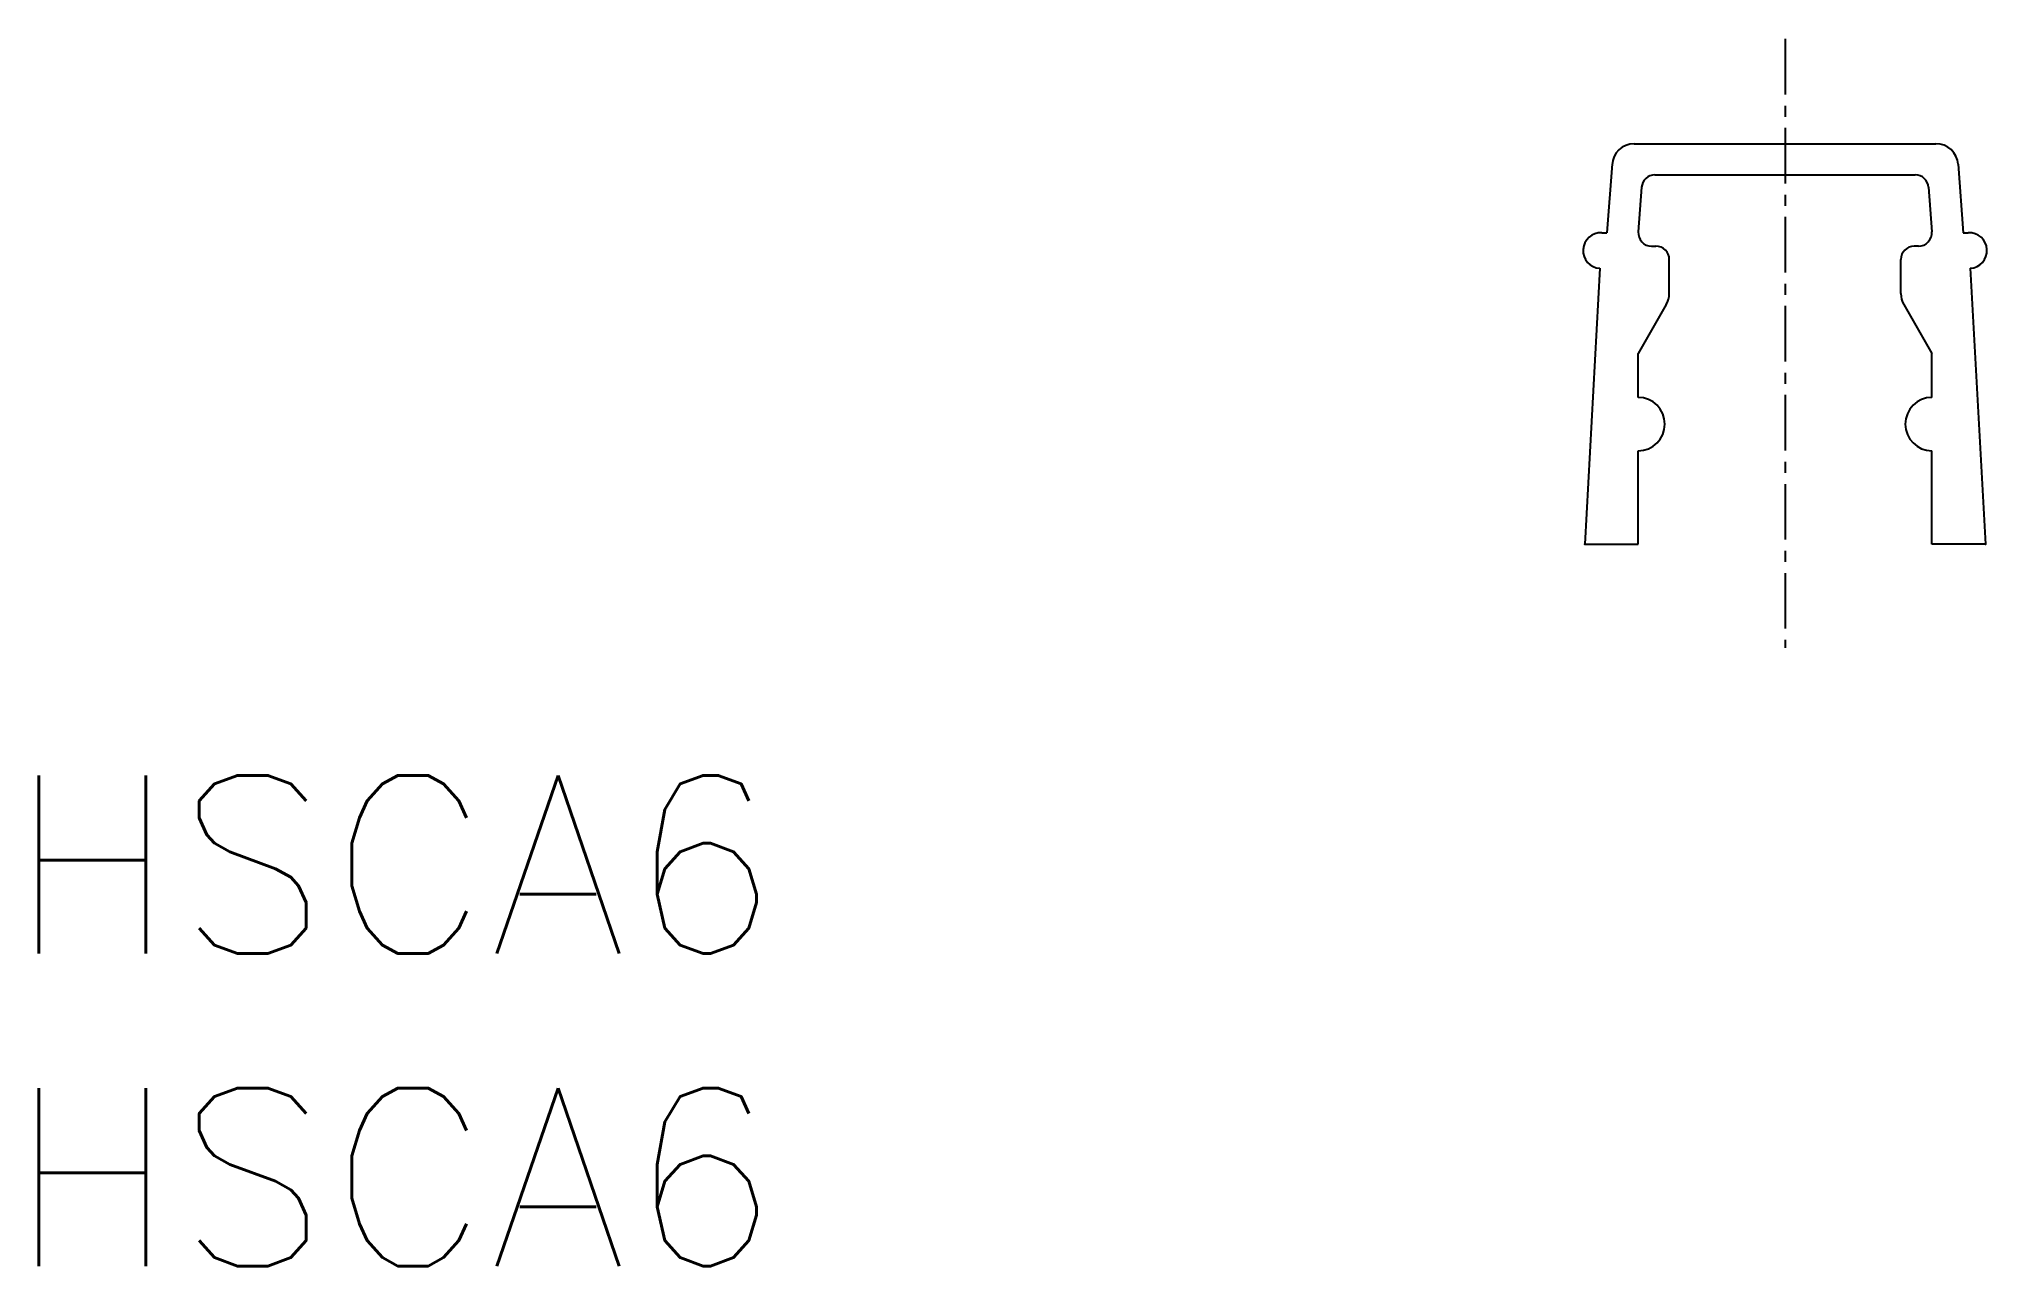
# Model space of a CAD drawing. Extents: x -39.2 to 4.5, y -24.5 to 3.1.
import ezdxf

# ---------------------------------------------------------------- set-up
doc = ezdxf.new("R2010")
doc.units = 0
doc.linetypes.add('CENTER', pattern=[2, 1.25, -0.25, 0.25, -0.25])
doc.layers.get('0').update_dxf_attribs({"linetype": 'CONTINUOUS'})
doc.layers.add('CENTER', color=1, linetype='CENTER')
doc.styles.get("Standard").update_dxf_attribs({"font": 'txt.shx', "bigfont": 'bigfont.shx'})

msp = doc.modelspace()

# ---------------------------------------------------------------- linework, layer by layer
at = {"color": 7, "linetype": 'CONTINUOUS'}
for p, q in [((-3.387, 0.7), (3.387, 0.7)), ((-3.885, 0.246), (-4, -1.301)), ((-2.923, 0), (2.923, 0)), ((3.886, 0.237), (4, -1.301)), ((-3.222, -0.278), (-3.296, -1.278)), ((3.222, -0.278), (3.296, -1.278)), ((-4.114, -1.301), (-4, -1.301)), ((4, -1.301), (4.114, -1.301)), ((-2.997, -1.601), (-2.9, -1.601)), ((2.997, -1.601), (2.9, -1.601)), ((-4.159, -2.099), (-4.5, -8.3)), ((-2.6, -2.666), (-2.6, -1.901)), ((2.6, -2.666), (2.6, -1.901)), ((4.159, -2.099), (4.5, -8.3)), ((-2.667, -2.916), (-3.3, -4.012)), ((2.667, -2.916), (3.3, -4.012)), ((-3.3, -5), (-3.3, -4.012)), ((3.3, -5), (3.3, -4.012)), ((-3.3, -8.3), (-3.3, -6.2)), ((3.3, -8.3), (3.3, -6.2)), ((-4.5, -8.3), (-3.3, -8.3)), ((4.5, -8.3), (3.3, -8.3))]:
    msp.add_line(p, q, dxfattribs=at)
for centre, radius, start, end in [((-3.387, 0.2), 0.5, 90, 176.7481), ((3.387, 0.2), 0.5, 4.2513, 90), ((-2.923, -0.3), 0.3, 90, 175.7487), ((2.923, -0.3), 0.3, 4.2528, 90), ((-4.136, -1.7), 0.4, 86.748, 266.748), ((-2.997, -1.301), 0.3, 175.7487, 270), ((2.997, -1.301), 0.3, 270, 4.2528), ((4.136, -1.7), 0.4, 273.252, 93.252), ((-2.9, -1.901), 0.3, 0, 90), ((2.9, -1.901), 0.3, 90, 180), ((-3.093, -2.668), 0.493, 329.7876, 0.2108), ((3.093, -2.668), 0.493, 179.7892, 210.2124), ((-3.3, -5.6), 0.6, 270, 90), ((3.3, -5.6), 0.6, 90, 270)]:
    msp.add_arc(centre, radius, start, end, dxfattribs=at)
for p in [(-4.5, -8.3), (4.5, -8.3)]:
    msp.add_point(p, dxfattribs=at)
at = {"layer": 'CENTER', "color": 1, "linetype": 'CENTER'}
msp.add_line((0, 3.054), (0, -10.624), dxfattribs=at)

# ---------------------------------------------------------------- texts
at = {"color": 7, "linetype": 'CONTINUOUS'}
for p in [(-39.901, -17.495), (-39.901, -24.518)]:
    msp.add_text('HSCA6', height=4, dxfattribs=at).set_placement(p)

doc.saveas('drawing.dxf')
